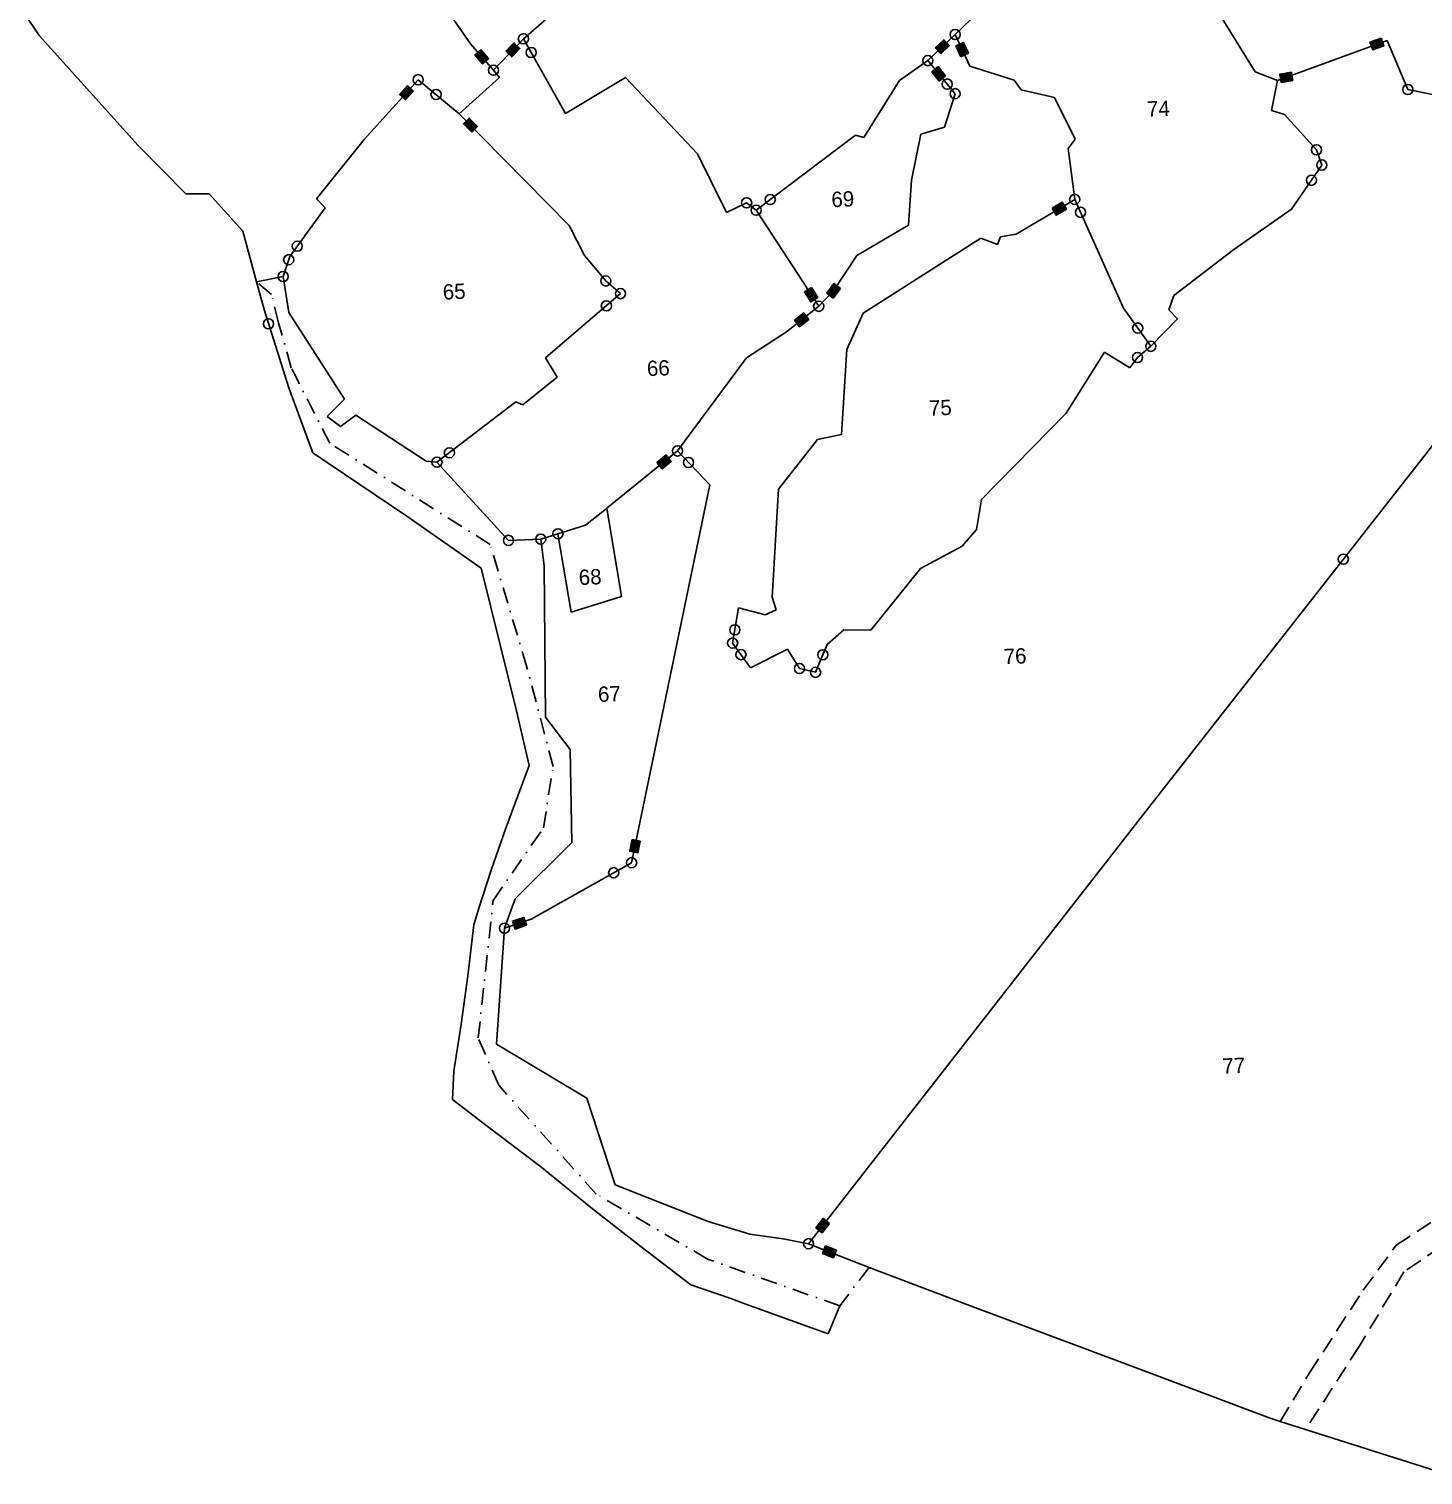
# Model space of a CAD drawing. Header units: metres. Extents: x 309704 to 311522, y 1912409 to 1914284.
# Drawn here: x 310259.4 to 310680.4, y 1912606.1 to 1913042.8 of the extents above; entities that cross this region are included whole.
import ezdxf

# ---------------------------------------------------------------- set-up
doc = ezdxf.new("R2010")
doc.units = ezdxf.units.M
doc.linetypes.add('DASHDOT', pattern=[1, 0.5, -0.25, 0, -0.25])
doc.linetypes.add('DASHED', pattern=[0.75, 0.5, -0.25])
for name, color, linetype in [('LINE_CARTTRACK', 2, 'DASHED'), ('OFF', 1, 'Continuous'), ('POLY_PARCEL', 6, 'Continuous'), ('POLY_WATER', 4, 'Continuous'), ('TEXT_PARCEL', 7, 'Continuous'), ('V_BOUND_LINE', 7, 'Continuous'), ('V_BOUND_STREAM_LINE', 7, 'DASHDOT')]:
    doc.layers.add(name, color=color, linetype=linetype)
doc.styles.add('TEXT_MAP', font='')
doc.styles.get('TEXT_MAP').set_extended_font_data('Kruti Dev 050')

msp = doc.modelspace()

# ---------------------------------------------------------------- hatches: boundary and pattern name
for points in [[(310407.63, 1913036.96), (310405.84, 1913038.67), (310403.37, 1913036.08), (310405.17, 1913034.37)], [(310537.36, 1913037.79), (310535.66, 1913039.58), (310533.06, 1913037.11), (310534.77, 1913035.32)], [(310541.56, 1913038.74), (310539.32, 1913037.7), (310540.82, 1913034.45), (310543.07, 1913035.5)], [(310668.53, 1913037.71), (310667.68, 1913040.03), (310664.32, 1913038.8), (310665.17, 1913036.48)], [(310396.35, 1913032.26), (310398.22, 1913033.88), (310395.87, 1913036.59), (310394, 1913034.97)], [(310533.9, 1913031.44), (310532, 1913029.86), (310534.28, 1913027.1), (310536.19, 1913028.68)], [(310637.09, 1913029.13), (310637.5, 1913026.69), (310641.03, 1913027.29), (310640.62, 1913029.73)], [(310375.48, 1913024.08), (310373.64, 1913025.74), (310371.25, 1913023.08), (310373.09, 1913021.42)], [(310392.33, 1913015.91), (310390.57, 1913014.17), (310393.08, 1913011.62), (310394.84, 1913013.36)], [(310572.66, 1912988.43), (310571.39, 1912990.55), (310568.32, 1912988.72), (310569.58, 1912986.59)], [(310495.52, 1912960.41), (310497.59, 1912961.76), (310495.64, 1912964.76), (310493.56, 1912963.41)], [(310500.3, 1912963.04), (310502.28, 1912961.56), (310504.43, 1912964.42), (310502.45, 1912965.91)], [(310494.86, 1912955.12), (310493.33, 1912957.06), (310490.52, 1912954.84), (310492.06, 1912952.9)], [(310453.34, 1912912.25), (310451.78, 1912914.17), (310449, 1912911.92), (310450.56, 1912910)], [(310440.81, 1912794.51), (310443.24, 1912794.01), (310443.96, 1912797.51), (310441.54, 1912798.01)], [(310409.58, 1912772.17), (310408.78, 1912774.52), (310405.39, 1912773.37), (310406.19, 1912771.02)], [(310497, 1912680.83), (310498.96, 1912679.31), (310501.16, 1912682.13), (310499.21, 1912683.65)], [(310499.95, 1912675.31), (310499.05, 1912673.01), (310502.38, 1912671.7), (310503.28, 1912674)]]:
    msp.add_hatch(color=256).paths.add_polyline_path(points)

# ---------------------------------------------------------------- linework, layer by layer
for points in [[(310403.37, 1913036.08), (310405.84, 1913038.67), (310407.63, 1913036.96), (310405.17, 1913034.37)], [(310533.06, 1913037.11), (310535.66, 1913039.58), (310537.36, 1913037.79), (310534.77, 1913035.32)], [(310540.82, 1913034.45), (310539.32, 1913037.7), (310541.56, 1913038.74), (310543.07, 1913035.5)], [(310664.32, 1913038.8), (310667.68, 1913040.03), (310668.53, 1913037.71), (310665.17, 1913036.48)], [(310395.87, 1913036.59), (310398.22, 1913033.88), (310396.35, 1913032.26), (310394, 1913034.97)], [(310534.28, 1913027.1), (310532, 1913029.86), (310533.9, 1913031.44), (310536.19, 1913028.68)], [(310641.03, 1913027.29), (310637.5, 1913026.69), (310637.09, 1913029.13), (310640.62, 1913029.73)], [(310371.25, 1913023.08), (310373.64, 1913025.74), (310375.48, 1913024.08), (310373.09, 1913021.42)], [(310393.08, 1913011.62), (310390.57, 1913014.17), (310392.33, 1913015.91), (310394.84, 1913013.36)], [(310568.32, 1912988.72), (310571.39, 1912990.55), (310572.66, 1912988.43), (310569.58, 1912986.59)], [(310495.64, 1912964.76), (310497.59, 1912961.76), (310495.52, 1912960.41), (310493.56, 1912963.41)], [(310504.43, 1912964.42), (310502.28, 1912961.56), (310500.3, 1912963.04), (310502.45, 1912965.91)], [(310490.52, 1912954.84), (310493.33, 1912957.06), (310494.86, 1912955.12), (310492.06, 1912952.9)], [(310449, 1912911.92), (310451.78, 1912914.17), (310453.34, 1912912.25), (310450.56, 1912910)], [(310443.96, 1912797.51), (310443.24, 1912794.01), (310440.81, 1912794.51), (310441.54, 1912798.01)], [(310405.39, 1912773.37), (310408.78, 1912774.52), (310409.58, 1912772.17), (310406.19, 1912771.02)], [(310501.16, 1912682.13), (310498.96, 1912679.31), (310497, 1912680.83), (310499.21, 1912683.65)], [(310502.38, 1912671.7), (310499.05, 1912673.01), (310499.95, 1912675.31), (310503.28, 1912674)]]:
    msp.add_lwpolyline(points, close=True)
for centre in [(310408.68, 1913039.86), (310539.09, 1913041.14), (310411.02, 1913035.71), (310530.8, 1913033.25), (310376.9, 1913027.5), (310399.64, 1913030.35), (310382.29, 1913023.03), (310536.64, 1913026.19), (310539.05, 1913023.28), (310675.78, 1913024.53), (310648.21, 1913006.33), (310649.82, 1913001.74), (310646.66, 1912997.13), (310476.1, 1912990.32), (310478.98, 1912988.08), (310483.24, 1912991.3), (310575.18, 1912991.36), (310576.93, 1912987.45), (310340.39, 1912977.2), (310337.81, 1912973.14), (310336.13, 1912968.08), (310433.55, 1912966.72), (310438.01, 1912962.89), (310433.74, 1912959.23), (310497.87, 1912959.07), (310331.72, 1912953.8), (310594.21, 1912952.51), (310598.18, 1912946.99), (310594.17, 1912943.61), (310386.33, 1912914.85), (310455.24, 1912915.38), (310382.59, 1912911.99), (310458.55, 1912911.9), (310404.16, 1912888.38), (310413.92, 1912888.78), (310419.13, 1912890.39), (310656.3, 1912882.71), (310472.54, 1912861.37), (310471.87, 1912857.39), (310474.39, 1912853.88), (310499.1, 1912853.85), (310492.04, 1912849.71), (310496.93, 1912848.54), (310441.36, 1912791.05), (310435.95, 1912788.04), (310402.98, 1912771.25), (310494.81, 1912676)]:
    msp.add_circle(centre, 1.53)
at = {"layer": 'LINE_CARTTRACK', "ltscale": 10}
for p, q in [((310672.28, 1912675.56), (310687.34, 1912685.41)), ((310698.33, 1912683.49), (310674.59, 1912667.51)), ((310662.32, 1912661.98), (310672.28, 1912675.56)), ((310674.59, 1912667.51), (310661.11, 1912644.99)), ((310654.37, 1912649.79), (310662.32, 1912661.98)), ((310646.13, 1912636.98), (310654.37, 1912649.79)), ((310661.11, 1912644.99), (310644.92, 1912619.89)), ((310637.21, 1912622.34), (310646.13, 1912636.98))]:
    msp.add_line(p, q, dxfattribs=at)
at = {"layer": 'OFF'}
for p, q in [((310336.13, 1912968.08), (310328.1, 1912966.44)), ((310500.71, 1912648.75), (310504.25, 1912657.25)), ((310644.92, 1912619.89), (310637.21, 1912622.34))]:
    msp.add_line(p, q, dxfattribs=at)
at = {"layer": 'POLY_PARCEL'}
for p, q in [((310450.42, 1913076.13), (310408.68, 1913039.86)), ((310372.9, 1913066.84), (310392.74, 1913038.32)), ((310617.07, 1913050.21), (310629.68, 1913029.92)), ((310539.09, 1913041.14), (310546.26, 1913047.98)), ((310392.74, 1913038.32), (310399.64, 1913030.35)), ((310399.64, 1913030.35), (310408.68, 1913039.86)), ((310408.68, 1913039.86), (310421.38, 1913017.34)), ((310530.8, 1913033.25), (310539.09, 1913041.14)), ((310543.54, 1913031.54), (310539.09, 1913041.14)), ((310636.39, 1913027.23), (310669.49, 1913039.38)), ((310669.49, 1913039.38), (310675.78, 1913024.53)), ((310522.3, 1913027.26), (310530.8, 1913033.25)), ((310530.8, 1913033.25), (310539.05, 1913023.28)), ((310399.64, 1913030.35), (310401.5, 1913028.2)), ((310556.85, 1913027.32), (310543.54, 1913031.54)), ((310629.68, 1913029.92), (310636.39, 1913027.23)), ((310376.9, 1913027.5), (310360.6, 1913009.41)), ((310389.31, 1913017.22), (310376.9, 1913027.5)), ((310401.5, 1913028.2), (310389.31, 1913017.22)), ((310421.38, 1913017.34), (310439.53, 1913028.13)), ((310439.53, 1913028.13), (310461.24, 1913005.09)), ((310511.45, 1913010.09), (310522.3, 1913027.26)), ((310558.96, 1913024.45), (310556.85, 1913027.32)), ((310569.12, 1913022.14), (310558.96, 1913024.45)), ((310636.39, 1913027.23), (310634.58, 1913018.15)), ((310675.78, 1913024.53), (310722.69, 1913015.09)), ((310539.05, 1913023.28), (310535.83, 1913013.15)), ((310575.33, 1913009.56), (310569.12, 1913022.14)), ((310422.49, 1912983.47), (310389.31, 1913017.22)), ((310634.58, 1913018.15), (310638.5, 1913016.95)), ((310638.5, 1913016.95), (310648.21, 1913006.33)), ((310528.69, 1913011.03), (310525.85, 1912997.16)), ((310535.83, 1913013.15), (310528.69, 1913011.03)), ((310360.6, 1913009.41), (310346.22, 1912991.49)), ((310478.98, 1912988.08), (310508.98, 1913010.73)), ((310508.98, 1913010.73), (310511.45, 1913010.09)), ((310573.23, 1913006.74), (310575.33, 1913009.56)), ((310575.18, 1912991.36), (310573.23, 1913006.74)), ((310461.24, 1913005.09), (310470.03, 1912987.37)), ((310648.21, 1913006.33), (310649.82, 1913001.74)), ((310649.82, 1913001.74), (310640.65, 1912988.4)), ((310525.85, 1912997.16), (310524.99, 1912983.6)), ((310346.22, 1912991.49), (310348.81, 1912988.84)), ((310470.03, 1912987.37), (310476.1, 1912990.32)), ((310476.1, 1912990.32), (310478.98, 1912988.08)), ((310557.53, 1912980.86), (310575.18, 1912991.36)), ((310575.18, 1912991.36), (310589.89, 1912958.53)), ((310348.81, 1912988.84), (310338.11, 1912974.06)), ((310478.98, 1912988.08), (310497.87, 1912959.07)), ((310640.65, 1912988.4), (310623.24, 1912976.2)), ((310427.09, 1912974.46), (310422.49, 1912983.47)), ((310524.99, 1912983.6), (310509.39, 1912974.43)), ((310552.72, 1912980.09), (310557.53, 1912980.86)), ((310511.25, 1912957), (310546.83, 1912979.62)), ((310546.83, 1912979.62), (310551.85, 1912977.78)), ((310551.85, 1912977.78), (310552.72, 1912980.09)), ((310623.24, 1912976.2), (310605.1, 1912962.37)), ((310338.11, 1912974.06), (310336.13, 1912968.08)), ((310433.55, 1912966.72), (310427.09, 1912974.46)), ((310509.39, 1912974.43), (310502.36, 1912963.73)), ((310415.4, 1912943.54), (310438.01, 1912962.89)), ((310438.01, 1912962.89), (310433.55, 1912966.72)), ((310502.36, 1912963.73), (310497.87, 1912959.07)), ((310497.87, 1912959.07), (310488.14, 1912951.38)), ((310589.89, 1912958.53), (310598.18, 1912946.99)), ((310605.1, 1912962.37), (310603.63, 1912957.99)), ((310506.31, 1912946), (310511.25, 1912957)), ((310606.19, 1912955.26), (310598.18, 1912946.99)), ((310603.63, 1912957.99), (310606.19, 1912955.26)), ((310488.14, 1912951.38), (310476.05, 1912943.49)), ((310504.75, 1912920.36), (310506.31, 1912946)), ((310584.2, 1912945.25), (310572.62, 1912926.81)), ((310591.85, 1912940.45), (310584.2, 1912945.25)), ((310598.18, 1912946.99), (310594.17, 1912943.61)), ((310418.93, 1912937.67), (310415.4, 1912943.54)), ((310476.05, 1912943.49), (310455.24, 1912915.38)), ((310594.17, 1912943.61), (310591.85, 1912940.45)), ((310408.47, 1912929.35), (310418.93, 1912937.67)), ((310382.59, 1912911.99), (310406.36, 1912930.2)), ((310406.36, 1912930.2), (310408.47, 1912929.35)), ((310572.62, 1912926.81), (310547.03, 1912900.75)), ((310497.48, 1912918.81), (310504.75, 1912920.36)), ((310455.24, 1912915.38), (310433.89, 1912898.09)), ((310455.24, 1912915.38), (310464.98, 1912905.13)), ((310485.76, 1912903.89), (310497.48, 1912918.81)), ((310684.71, 1912918.97), (310597.43, 1912807.58)), ((310464.98, 1912905.13), (310441.36, 1912791.05)), ((310483.82, 1912871.19), (310485.76, 1912903.89)), ((310433.14, 1912897.48), (310427.42, 1912892.94)), ((310433.89, 1912898.09), (310433.14, 1912897.48)), ((310438.3, 1912871.44), (310433.89, 1912898.09)), ((310547.03, 1912900.75), (310545.53, 1912891.71)), ((310427.42, 1912892.94), (310419.13, 1912890.39)), ((310419.13, 1912890.39), (310413.92, 1912888.78)), ((310419.13, 1912890.39), (310423.15, 1912866.73)), ((310545.53, 1912891.71), (310541.24, 1912886.64)), ((310541.24, 1912886.64), (310528.61, 1912879.86)), ((310528.61, 1912879.86), (310513.63, 1912861.28)), ((310423.15, 1912866.73), (310438.3, 1912871.44)), ((310485.05, 1912867.37), (310483.82, 1912871.19)), ((310471.87, 1912857.39), (310473.65, 1912868.04)), ((310473.65, 1912868.04), (310481.65, 1912865.87)), ((310481.65, 1912865.87), (310485.05, 1912867.37)), ((310505.49, 1912861.4), (310500.39, 1912856.98)), ((310513.63, 1912861.28), (310505.49, 1912861.4)), ((310477.25, 1912849.89), (310471.87, 1912857.39)), ((310488.44, 1912855.58), (310477.25, 1912849.89)), ((310492.04, 1912849.71), (310488.44, 1912855.58)), ((310500.39, 1912856.98), (310496.93, 1912848.54)), ((310496.93, 1912848.54), (310492.04, 1912849.71)), ((310597.43, 1912807.58), (310494.81, 1912676)), ((310441.36, 1912791.05), (310411.02, 1912773.96)), ((310411.02, 1912773.96), (310402.98, 1912771.25))]:
    msp.add_line(p, q, dxfattribs=at)
at = {"layer": 'POLY_WATER'}
for p, q in [((310337.86, 1912957.17), (310336.13, 1912968.08)), ((310330.36, 1912958.11), (310328.1, 1912966.44)), ((310337.84, 1912934.45), (310330.36, 1912958.11)), ((310354.67, 1912931.05), (310337.86, 1912957.17)), ((310345.05, 1912914.86), (310337.84, 1912934.45)), ((310349.4, 1912925.75), (310354.67, 1912931.05)), ((310353.4, 1912922.79), (310349.4, 1912925.75)), ((310358.05, 1912926.22), (310353.4, 1912922.79)), ((310379.28, 1912912.31), (310358.05, 1912926.22)), ((310373.43, 1912895.7), (310345.05, 1912914.86)), ((310382.59, 1912911.99), (310379.28, 1912912.31)), ((310404.16, 1912888.38), (310382.59, 1912911.99)), ((310395.93, 1912880.02), (310373.43, 1912895.7)), ((310413.92, 1912888.78), (310404.16, 1912888.38)), ((310415, 1912880.74), (310413.92, 1912888.78)), ((310401.66, 1912856.83), (310395.93, 1912880.02)), ((310415.4, 1912834.98), (310415, 1912880.74)), ((310406.63, 1912836.88), (310401.66, 1912856.83)), ((310410.44, 1912820.42), (310406.63, 1912836.88)), ((310422.8, 1912825.23), (310415.4, 1912834.98)), ((310423.27, 1912797.17), (310422.8, 1912825.23)), ((310403.37, 1912801.43), (310410.44, 1912820.42)), ((310398.94, 1912788.8), (310403.37, 1912801.43)), ((310406.22, 1912780.16), (310423.27, 1912797.17)), ((310395.36, 1912777.67), (310398.94, 1912788.8)), ((310402.98, 1912771.25), (310406.22, 1912780.16)), ((310393.72, 1912772.33), (310395.36, 1912777.67)), ((310391.86, 1912756.91), (310393.72, 1912772.33)), ((310400.58, 1912736.24), (310402.98, 1912771.25)), ((310389.88, 1912742.3), (310391.86, 1912756.91)), ((310387.69, 1912728.14), (310389.88, 1912742.3)), ((310427.8, 1912719.92), (310400.58, 1912736.24)), ((310387.28, 1912719.5), (310387.69, 1912728.14)), ((310397.37, 1912711.83), (310387.28, 1912719.5)), ((310436.41, 1912693.8), (310427.8, 1912719.92)), ((310413.84, 1912699.26), (310397.37, 1912711.83)), ((310429.59, 1912686.48), (310413.84, 1912699.26)), ((310464.45, 1912682.72), (310436.41, 1912693.8)), ((310444.66, 1912674.75), (310429.59, 1912686.48)), ((310477.11, 1912678.85), (310464.45, 1912682.72)), ((310487.11, 1912677.42), (310477.11, 1912678.85)), ((310459.25, 1912663.55), (310444.66, 1912674.75)), ((310494.81, 1912676), (310487.11, 1912677.42)), ((310513.06, 1912668.84), (310494.81, 1912676)), ((310471.37, 1912659.43), (310459.25, 1912663.55)), ((310475.81, 1912657.7), (310471.37, 1912659.43)), ((310500.71, 1912648.75), (310475.81, 1912657.7))]:
    msp.add_line(p, q, dxfattribs=at)
at = {"layer": 'V_BOUND_LINE'}
for p, q in [((310262.59, 1913040.74), (310259.35, 1913045.51)), ((310277.79, 1913023.84), (310262.59, 1913040.74)), ((310292.32, 1913007.65), (310277.79, 1913023.84)), ((310306.78, 1912993), (310292.32, 1913007.65)), ((310313.82, 1912993.02), (310306.78, 1912993)), ((310323.97, 1912981.72), (310313.82, 1912993.02)), ((310328.1, 1912966.44), (310323.97, 1912981.72)), ((310543.36, 1912657.33), (310513.06, 1912668.84)), ((310590.47, 1912639.75), (310543.36, 1912657.33)), ((310634.18, 1912623.3), (310590.47, 1912639.75)), ((310637.21, 1912622.34), (310634.18, 1912623.3)), ((310688.34, 1912606.13), (310644.92, 1912619.89))]:
    msp.add_line(p, q, dxfattribs=at)
at = {"layer": 'V_BOUND_STREAM_LINE', "ltscale": 10}
for p, q in [((310332.6, 1912962.62), (310328.1, 1912966.44)), ((310334.77, 1912954.1), (310332.6, 1912962.62)), ((310338.57, 1912940.52), (310334.77, 1912954.1)), ((310350.23, 1912917.72), (310338.57, 1912940.52)), ((310398.65, 1912887.15), (310350.23, 1912917.72)), ((310409.75, 1912850.05), (310398.65, 1912887.15)), ((310417.66, 1912820.09), (310409.75, 1912850.05)), ((310414.73, 1912801.53), (310417.66, 1912820.09)), ((310399.54, 1912779.63), (310414.73, 1912801.53)), ((310395.06, 1912738.12), (310399.54, 1912779.63)), ((310401.24, 1912723.84), (310395.06, 1912738.12)), ((310430.7, 1912691), (310401.24, 1912723.84)), ((310464.45, 1912671.27), (310430.7, 1912691)), ((310504.25, 1912657.25), (310464.45, 1912671.27)), ((310513.06, 1912668.84), (310504.25, 1912657.25))]:
    msp.add_line(p, q, dxfattribs=at)

# ---------------------------------------------------------------- texts
at = {"layer": 'TEXT_PARCEL', "ltscale": 10, "style": 'TEXT_MAP'}
for s, p in [('74', (310597.11, 1913016.33)), ('69', (310501.79, 1912988.99)), ('65', (310384.43, 1912961.08)), ('66', (310446.08, 1912937.96)), ('75', (310531.25, 1912925.99)), ('68', (310425.49, 1912874.88)), ('76', (310553.82, 1912850.97)), ('67', (310431.3, 1912839.56)), ('77', (310619.86, 1912727.31))]:
    msp.add_text(s, height=4.63, rotation=2.3754, dxfattribs=at).set_placement(p)

doc.saveas('drawing.dxf')
